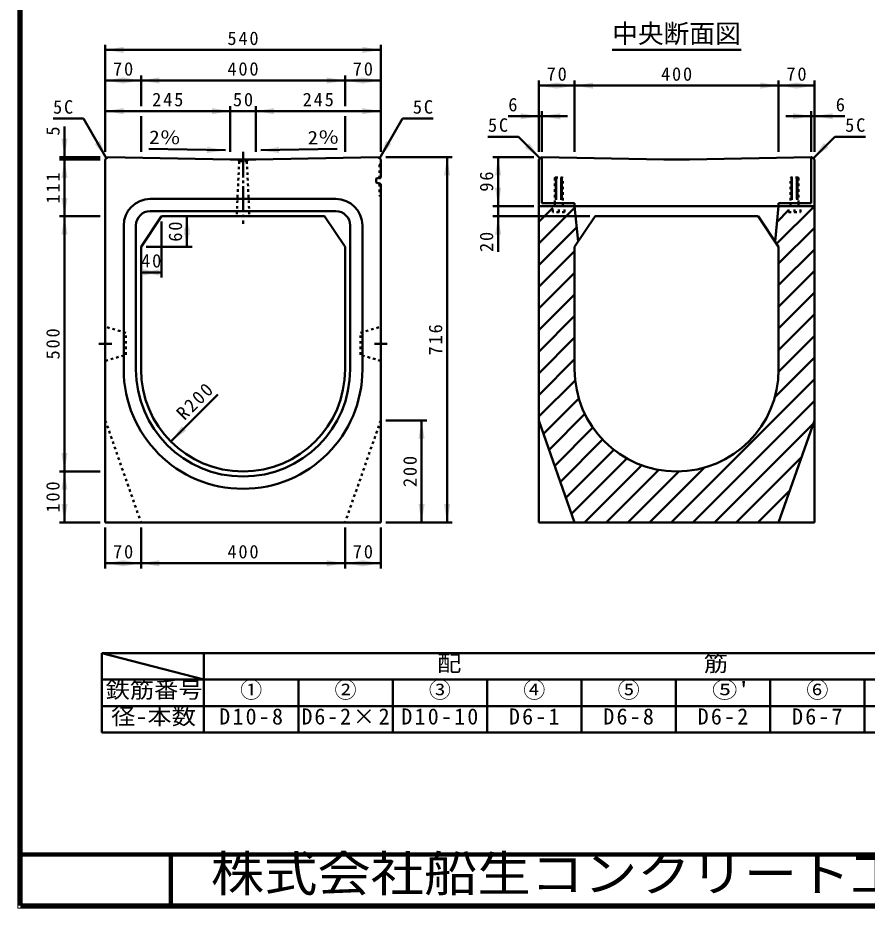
# Model space of a CAD drawing. Units: millimetres, scale not verified. Extents: x 100 to 4105, y 100 to 2870.
# Drawn here: x 100 to 1765, y 100 to 1845 of the extents above; entities that cross this region are included whole.
import ezdxf
from ezdxf.enums import TextEntityAlignment as Align

# ---------------------------------------------------------------- set-up
doc = ezdxf.new("R2010")
doc.units = ezdxf.units.MM
doc.header["$LTSCALE"] = 5
doc.header["$PDMODE"] = 32
doc.header["$PDSIZE"] = 2.5
doc.linetypes.add('USER1', pattern=[2.2, 1, -1.2])
doc.linetypes.add('USER2', pattern=[13.4, 10, -1.2, 1, -1.2])
doc.layers.add('V-nasSTD', color=7, linetype='Continuous', lineweight=50)
doc.styles.add('ＭＳ ゴシック', font='')
doc.styles.get('ＭＳ ゴシック').set_extended_font_data('MS Gothic')

msp = doc.modelspace()

# ---------------------------------------------------------------- hatches: boundary and pattern name
at = {"layer": 'V-nasSTD'}
for points in [[(307.552, 1787.857), (271.552, 1781.857), (307.552, 1775.857)], [(775.552, 1775.857), (811.552, 1781.857), (775.552, 1787.857)], [(307.552, 1727.857), (271.552, 1721.857), (307.552, 1715.857)], [(305.552, 1715.857), (341.552, 1721.857), (305.552, 1727.857)], [(377.552, 1727.857), (341.552, 1721.857), (377.552, 1715.857)], [(705.552, 1715.857), (741.552, 1721.857), (705.552, 1727.857)], [(777.552, 1727.857), (741.552, 1721.857), (777.552, 1715.857)], [(775.552, 1715.857), (811.552, 1721.857), (775.552, 1727.857)], [(1157.552, 1705.857), (1121.552, 1711.857), (1157.552, 1717.857)], [(1155.552, 1717.857), (1191.552, 1711.857), (1155.552, 1705.857)], [(1227.552, 1705.857), (1191.552, 1711.857), (1227.552, 1717.857)], [(1555.552, 1717.857), (1591.552, 1711.857), (1555.552, 1705.857)], [(1627.552, 1705.857), (1591.552, 1711.857), (1627.552, 1717.857)], [(1625.552, 1717.857), (1661.552, 1711.857), (1625.552, 1705.857)], [(307.552, 1655.857), (271.552, 1661.857), (307.552, 1667.857)], [(480.552, 1667.857), (516.552, 1661.857), (480.552, 1655.857)], [(602.552, 1667.857), (566.552, 1661.857), (602.552, 1655.857)], [(775.552, 1655.857), (811.552, 1661.857), (775.552, 1667.857)], [(1085.552, 1645.857), (1121.552, 1651.857), (1085.552, 1657.857)], [(1163.552, 1645.857), (1127.552, 1651.857), (1163.552, 1657.857)], [(1619.552, 1657.857), (1655.552, 1651.857), (1619.552, 1645.857)], [(1697.552, 1645.857), (1661.552, 1651.857), (1697.552, 1657.857)], [(185.552, 1607.857), (191.552, 1571.857), (197.552, 1607.857)], [(261.248, 1603.534), (274.052, 1569.357), (250.855, 1597.534)], [(471.07, 1591.821), (506.937, 1585.072), (470.82, 1579.823)], [(612.033, 1591.821), (576.166, 1585.072), (612.283, 1579.823)], [(821.855, 1603.534), (809.052, 1569.357), (832.248, 1597.534)], [(1102.838, 1599.055), (1124.052, 1569.357), (1094.353, 1590.57)], [(1680.265, 1599.055), (1659.052, 1569.357), (1688.75, 1590.57)], [(947.552, 1535.857), (941.552, 1571.857), (935.552, 1535.857)], [(1035.552, 1535.857), (1041.552, 1571.857), (1047.552, 1535.857)], [(197.552, 1530.857), (191.552, 1566.857), (185.552, 1530.857)], [(1047.552, 1511.857), (1041.552, 1475.857), (1035.552, 1511.857)], [(185.552, 1491.857), (191.552, 1455.857), (197.552, 1491.857)], [(197.552, 1419.857), (191.552, 1455.857), (185.552, 1419.857)], [(437.552, 1419.857), (431.552, 1455.857), (425.552, 1419.857)], [(1035.552, 1419.857), (1041.552, 1455.857), (1047.552, 1419.857)], [(425.552, 1431.857), (431.552, 1395.857), (437.552, 1431.857)], [(377.552, 1351.857), (341.552, 1345.857), (377.552, 1339.857)], [(345.552, 1339.857), (381.552, 1345.857), (345.552, 1351.857)], [(897.552, 1019.857), (891.552, 1055.857), (885.552, 1019.857)], [(421.343, 1044.134), (400.13, 1014.435), (429.829, 1035.649)], [(185.552, 991.857), (191.552, 955.857), (197.552, 991.857)], [(197.552, 919.857), (191.552, 955.857), (185.552, 919.857)], [(185.552, 891.857), (191.552, 855.857), (197.552, 891.857)], [(885.552, 891.857), (891.552, 855.857), (897.552, 891.857)], [(935.552, 891.857), (941.552, 855.857), (947.552, 891.857)], [(307.552, 781.857), (271.552, 775.857), (307.552, 769.857)], [(305.552, 769.857), (341.552, 775.857), (305.552, 781.857)], [(377.552, 781.857), (341.552, 775.857), (377.552, 769.857)], [(705.552, 769.857), (741.552, 775.857), (705.552, 781.857)], [(777.552, 781.857), (741.552, 775.857), (777.552, 769.857)], [(775.552, 769.857), (811.552, 775.857), (775.552, 781.857)]]:
    msp.add_hatch(color=256, dxfattribs=at).paths.add_polyline_path(points)

# ---------------------------------------------------------------- linework, layer by layer
at = {"layer": 'V-nasSTD', "lineweight": 100}
for p, q in [((105, 2865), (105, 105)), ((105, 205), (4100, 205)), ((400, 205), (400, 105)), ((105, 105), (4100, 105))]:
    msp.add_line(p, q, dxfattribs=at)
at = {"layer": 'V-nasSTD'}
for p, q in [((271.552, 1581.857), (271.552, 1791.857)), ((271.552, 1781.857), (811.552, 1781.857)), ((811.552, 1581.857), (811.552, 1791.857)), ((1265.148, 1781.857), (1517.955, 1781.857)), ((341.552, 1671.857), (341.552, 1731.857)), ((741.552, 1671.857), (741.552, 1731.857)), ((271.552, 1721.857), (341.552, 1721.857)), ((341.552, 1721.857), (741.552, 1721.857)), ((741.552, 1721.857), (811.552, 1721.857)), ((1121.552, 1581.857), (1121.552, 1721.857)), ((1191.552, 1711.857), (1121.552, 1711.857)), ((1191.552, 1581.857), (1191.552, 1721.857)), ((1591.552, 1711.857), (1191.552, 1711.857)), ((1591.552, 1581.857), (1591.552, 1721.857)), ((1661.552, 1711.857), (1591.552, 1711.857)), ((1661.552, 1581.857), (1661.552, 1721.857)), ((516.552, 1661.857), (271.552, 1661.857)), ((516.552, 1581.857), (516.552, 1671.857)), ((516.552, 1661.857), (566.552, 1661.857)), ((566.552, 1581.857), (566.552, 1671.857)), ((566.552, 1661.857), (811.552, 1661.857)), ((1127.552, 1581.857), (1127.552, 1661.857)), ((1655.552, 1581.857), (1655.552, 1661.857)), ((169.052, 1647.299), (229.052, 1647.299)), ((229.052, 1647.299), (274.052, 1569.357)), ((341.552, 1651.857), (341.552, 1581.857)), ((741.552, 1651.857), (741.552, 1581.857)), ((854.052, 1647.299), (809.052, 1569.357)), ((854.052, 1647.299), (914.052, 1647.299)), ((1061.552, 1651.857), (1121.552, 1651.857)), ((1121.552, 1651.857), (1127.552, 1651.857)), ((1177.552, 1651.857), (1127.552, 1651.857)), ((1605.552, 1651.857), (1655.552, 1651.857)), ((1655.552, 1651.857), (1661.552, 1651.857)), ((1721.552, 1651.857), (1661.552, 1651.857)), ((191.552, 1631.857), (191.552, 1571.857)), ((1081.625, 1611.783), (1021.625, 1611.783)), ((1081.625, 1611.783), (1124.052, 1569.357)), ((1701.478, 1611.783), (1659.052, 1569.357)), ((1701.478, 1611.783), (1761.478, 1611.783)), ((506.937, 1585.072), (356.97, 1588.197)), ((576.166, 1585.072), (726.133, 1588.197)), ((261.552, 1571.857), (181.552, 1571.857)), ((191.552, 1566.857), (191.552, 1571.857)), ((276.552, 1571.857), (271.552, 1566.857)), ((516.552, 1566.857), (276.552, 1571.857)), ((566.552, 1566.857), (806.552, 1571.857)), ((806.552, 1571.857), (811.552, 1566.857)), ((821.552, 1571.857), (951.552, 1571.857)), ((941.552, 855.857), (941.552, 1571.857)), ((1111.552, 1571.857), (1031.552, 1571.857)), ((1041.552, 1475.857), (1041.552, 1571.857)), ((1126.552, 1571.857), (1121.552, 1566.857)), ((1126.552, 1571.857), (1127.552, 1571.857)), ((1127.552, 1571.857), (1127.552, 1481.857)), ((1366.552, 1566.857), (1127.552, 1571.857)), ((1416.552, 1566.857), (1655.552, 1571.857)), ((1655.552, 1571.857), (1655.552, 1481.857)), ((1655.552, 1571.857), (1656.552, 1571.857)), ((1656.552, 1571.857), (1661.552, 1566.857)), ((261.552, 1566.857), (181.552, 1566.857)), ((191.552, 1455.857), (191.552, 1566.857)), ((271.552, 855.857), (271.552, 1566.857)), ((516.552, 1566.857), (566.552, 1566.857)), ((811.552, 1566.857), (811.552, 1531.872)), ((1121.552, 1566.857), (1121.552, 1475.857)), ((1366.552, 1566.857), (1416.552, 1566.857)), ((1661.552, 1475.857), (1661.552, 1566.857)), ((1661.552, 1566.357), (1661.552, 1475.857)), ((1121.552, 1475.857), (1121.552, 1551.857)), ((1121.552, 1475.857), (1121.552, 1551.857)), ((802.552, 1529.857), (811.552, 1531.872)), ((802.552, 1521.857), (802.552, 1529.857)), ((802.552, 1521.857), (811.552, 1518.499)), ((811.552, 855.857), (811.552, 1518.499)), ((359.552, 1489.857), (723.552, 1489.857)), ((359.552, 1465.857), (723.552, 1465.857)), ((1111.552, 1475.857), (1031.552, 1475.857)), ((1041.552, 1455.857), (1041.552, 1475.857)), ((1121.552, 855.857), (1121.552, 1475.857)), ((1191.552, 1475.857), (1121.552, 1475.857)), ((1121.552, 1475.857), (1191.552, 1475.857)), ((1191.859, 1472.891), (1121.552, 1402.584)), ((1149.052, 1472.51), (1121.552, 1445.01)), ((1127.552, 1481.857), (1191.552, 1481.857)), ((1191.552, 1481.857), (1191.552, 1475.857)), ((1591.552, 1475.857), (1191.552, 1475.857)), ((1198.722, 1406.613), (1191.552, 1475.857)), ((1591.552, 1475.857), (1584.381, 1406.613)), ((1587.537, 1401.879), (1661.515, 1475.857)), ((1611.052, 1467.82), (1588.371, 1445.139)), ((1655.552, 1481.857), (1591.552, 1481.857)), ((1591.552, 1481.857), (1591.552, 1475.857)), ((1591.552, 1475.857), (1661.552, 1475.857)), ((1591.552, 1475.857), (1661.552, 1475.857)), ((1661.552, 855.857), (1661.552, 1475.857)), ((261.552, 1455.857), (181.552, 1455.857)), ((191.552, 955.857), (191.552, 1455.857)), ((381.552, 1455.857), (341.552, 1395.857)), ((381.552, 1455.857), (701.552, 1455.857)), ((431.552, 1395.857), (431.552, 1455.857)), ((529.052, 1455.857), (554.052, 1455.857)), ((701.552, 1455.857), (741.552, 1395.857)), ((1221.552, 1455.857), (1031.552, 1455.857)), ((1041.552, 1385.857), (1041.552, 1455.857)), ((1231.552, 1455.857), (1191.552, 1395.857)), ((1231.552, 1455.857), (1551.552, 1455.857)), ((1551.552, 1455.857), (1591.552, 1395.857)), ((307.552, 1405.857), (307.552, 1437.857)), ((331.552, 1405.857), (331.552, 1437.857)), ((381.552, 1445.857), (381.552, 1335.857)), ((751.552, 1437.857), (751.552, 1405.857)), ((775.552, 1437.857), (775.552, 1405.857)), ((1195.84, 1434.446), (1121.552, 1360.158)), ((1591.552, 1363.467), (1661.552, 1433.467)), ((307.552, 1155.857), (307.552, 1405.857)), ((331.552, 1155.857), (331.552, 1405.857)), ((341.552, 1395.857), (341.552, 1155.857)), ((351.552, 1395.857), (441.552, 1395.857)), ((741.552, 1395.857), (741.552, 1155.857)), ((751.552, 1405.857), (751.552, 1155.857)), ((775.552, 1405.857), (775.552, 1155.857)), ((1191.552, 1395.857), (1191.552, 1155.857)), ((1591.552, 1395.857), (1591.552, 1155.857)), ((1191.552, 1387.731), (1121.552, 1317.731)), ((1591.552, 1321.041), (1661.552, 1391.041)), ((341.552, 1345.857), (381.552, 1345.857)), ((1191.552, 1345.305), (1121.552, 1275.305)), ((1591.552, 1278.614), (1661.552, 1348.614)), ((1191.552, 1302.878), (1121.552, 1232.878)), ((1591.552, 1236.188), (1661.552, 1306.188)), ((1191.552, 1260.452), (1121.552, 1190.452)), ((1591.552, 1193.762), (1661.552, 1263.762)), ((1591.499, 1151.283), (1661.552, 1221.335)), ((1191.552, 1218.026), (1121.552, 1148.026)), ((1191.552, 1175.599), (1121.552, 1105.599)), ((1583.976, 1101.333), (1661.552, 1178.909)), ((1192.713, 1134.334), (1121.552, 1063.173)), ((1380.926, 855.857), (1661.552, 1136.482)), ((400.13, 1014.435), (492.054, 1106.359)), ((1199.804, 1098.999), (1130.654, 1029.849)), ((1423.353, 855.857), (1661.552, 1094.056)), ((1211.669, 1068.437), (1141.654, 998.422)), ((821.552, 1055.857), (901.552, 1055.857)), ((891.552, 855.857), (891.552, 1055.857)), ((1121.552, 1055.857), (1191.552, 855.857)), ((1465.779, 855.857), (1659.275, 1049.353)), ((1661.552, 1055.857), (1591.552, 855.857)), ((1152.653, 966.995), (1227.342, 1041.684)), ((1163.653, 935.568), (1246.376, 1018.292)), ((1174.652, 904.141), (1268.614, 998.103)), ((1185.652, 872.714), (1294.127, 981.19)), ((1508.205, 855.857), (1636.43, 984.082)), ((1211.221, 855.857), (1323.246, 967.882)), ((1338.5, 855.857), (1446.075, 963.432)), ((261.552, 955.857), (181.552, 955.857)), ((191.552, 855.857), (191.552, 955.857)), ((1253.647, 855.857), (1356.706, 958.916)), ((1296.073, 855.857), (1396.126, 955.909)), ((1550.632, 855.857), (1613.585, 918.81)), ((261.552, 855.857), (181.552, 855.857)), ((271.552, 855.857), (811.552, 855.857)), ((821.552, 855.857), (951.552, 855.857)), ((1121.552, 855.857), (1661.552, 855.857)), ((271.552, 845.857), (271.552, 765.857)), ((341.552, 845.857), (341.552, 765.857)), ((741.552, 845.857), (741.552, 765.857)), ((811.552, 845.857), (811.552, 765.857)), ((271.552, 775.857), (341.552, 775.857)), ((341.552, 775.857), (741.552, 775.857)), ((741.552, 775.857), (811.552, 775.857)), ((265, 600), (265, 548)), ((465, 600), (265, 600)), ((265, 600), (465, 548)), ((465, 548), (465, 600)), ((650, 600), (465, 600)), ((835, 600), (650, 600)), ((1020, 600), (835, 600)), ((1205, 600), (1020, 600)), ((1390, 600), (1205, 600)), ((1575, 600), (1390, 600)), ((1760, 600), (1575, 600)), ((1945, 600), (1760, 600)), ((265, 548), (430, 548)), ((265, 548), (265, 496)), ((465, 548), (265, 548)), ((465, 548), (650, 548)), ((465, 496), (465, 548)), ((465, 548), (465, 496)), ((650, 548), (835, 548)), ((650, 496), (650, 548)), ((650, 548), (650, 496)), ((835, 548), (1020, 548)), ((835, 496), (835, 548)), ((835, 548), (835, 496)), ((1020, 548), (1205, 548)), ((1020, 496), (1020, 548)), ((1020, 548), (1020, 496)), ((1390, 548), (1205, 548)), ((1205, 496), (1205, 548)), ((1390, 496), (1390, 548)), ((1390, 548), (1575, 548)), ((1390, 496), (1390, 548)), ((1390, 548), (1390, 496)), ((1575, 496), (1575, 548)), ((1575, 496), (1575, 548)), ((1575, 548), (1760, 548)), ((1575, 496), (1575, 548)), ((1575, 548), (1575, 496)), ((1760, 496), (1760, 548)), ((1760, 548), (1945, 548)), ((1760, 496), (1760, 548)), ((1760, 548), (1760, 496)), ((265, 496), (265, 444)), ((465, 496), (265, 496)), ((465, 496), (650, 496)), ((465, 444), (465, 496)), ((465, 496), (465, 444)), ((650, 496), (835, 496)), ((650, 444), (650, 496)), ((650, 496), (650, 444)), ((835, 496), (1020, 496)), ((835, 444), (835, 496)), ((835, 496), (835, 444)), ((1020, 496), (1205, 496)), ((1020, 444), (1020, 496)), ((1020, 496), (1020, 444)), ((1205, 496), (1390, 496)), ((1205, 444), (1205, 496)), ((1390, 444), (1390, 496)), ((1390, 496), (1575, 496)), ((1390, 444), (1390, 496)), ((1390, 496), (1390, 444)), ((1575, 444), (1575, 496)), ((1575, 444), (1575, 496)), ((1575, 496), (1760, 496)), ((1575, 444), (1575, 496)), ((1575, 496), (1575, 444)), ((1760, 444), (1760, 496)), ((1760, 496), (1945, 496)), ((1760, 444), (1760, 496)), ((1760, 496), (1760, 444)), ((265, 444), (465, 444)), ((465, 444), (650, 444)), ((650, 444), (835, 444)), ((835, 444), (1020, 444)), ((1020, 444), (1205, 444)), ((1205, 444), (1390, 444)), ((1390, 444), (1575, 444)), ((1575, 444), (1760, 444)), ((1760, 444), (1945, 444))]:
    msp.add_line(p, q, dxfattribs=at)
at = {"layer": 'V-nasSTD', "linetype": 'USER2'}
for p, q in [((541.552, 1581.857), (541.552, 1440.857)), ((284.052, 1205.857), (259.052, 1205.857)), ((799.052, 1205.857), (824.052, 1205.857))]:
    msp.add_line(p, q, dxfattribs=at)
at = {"layer": 'V-nasSTD', "linetype": 'USER1'}
for p, q in [((534.052, 1563.857), (529.052, 1455.857)), ((534.052, 1563.857), (531.052, 1566.857)), ((531.052, 1566.857), (552.052, 1566.857)), ((534.052, 1563.857), (549.052, 1563.857)), ((549.052, 1563.857), (552.052, 1566.857)), ((549.052, 1563.857), (554.052, 1455.857)), ((809.252, 1556.857), (811.552, 1559.157)), ((809.252, 1556.857), (809.252, 1531.357)), ((809.252, 1519.357), (809.252, 1496.857)), ((1153.552, 1531.857), (1152.552, 1530.857)), ((1152.552, 1481.857), (1152.552, 1530.857)), ((1152.552, 1530.136), (1168.552, 1529.577)), ((1152.552, 1528.136), (1168.552, 1527.577)), ((1152.552, 1526.136), (1168.552, 1525.577)), ((1152.552, 1524.136), (1168.552, 1523.577)), ((1152.552, 1522.136), (1168.552, 1521.577)), ((1152.552, 1520.136), (1168.552, 1519.577)), ((1152.552, 1518.136), (1168.552, 1517.577)), ((1153.552, 1531.857), (1167.552, 1531.857)), ((1167.552, 1531.857), (1168.552, 1530.857)), ((1168.552, 1475.857), (1168.552, 1530.857)), ((1615.552, 1531.857), (1614.552, 1530.857)), ((1614.552, 1475.857), (1614.552, 1530.857)), ((1614.552, 1530.136), (1630.552, 1529.577)), ((1614.552, 1528.136), (1630.552, 1527.577)), ((1614.552, 1526.136), (1630.552, 1525.577)), ((1614.552, 1524.136), (1630.552, 1523.577)), ((1614.552, 1522.136), (1630.552, 1521.577)), ((1614.552, 1520.136), (1630.552, 1519.577)), ((1614.552, 1518.136), (1630.552, 1517.577)), ((1629.552, 1531.857), (1615.552, 1531.857)), ((1629.552, 1531.857), (1630.552, 1530.857)), ((1630.552, 1481.857), (1630.552, 1530.857)), ((1152.552, 1516.136), (1168.552, 1515.577)), ((1152.552, 1514.136), (1168.552, 1513.577)), ((1152.552, 1512.136), (1168.552, 1511.577)), ((1152.552, 1510.136), (1168.552, 1509.577)), ((1152.552, 1508.136), (1168.552, 1507.577)), ((1152.552, 1506.136), (1168.552, 1505.577)), ((1152.552, 1504.136), (1168.552, 1503.577)), ((1152.552, 1502.136), (1168.552, 1501.577)), ((1614.552, 1516.136), (1630.552, 1515.577)), ((1614.552, 1514.136), (1630.552, 1513.577)), ((1614.552, 1512.136), (1630.552, 1511.577)), ((1614.552, 1510.136), (1630.552, 1509.577)), ((1614.552, 1508.136), (1630.552, 1507.577)), ((1614.552, 1506.136), (1630.552, 1505.577)), ((1614.552, 1504.136), (1630.552, 1503.577)), ((1614.552, 1502.136), (1630.552, 1501.577)), ((809.252, 1496.857), (811.552, 1494.557)), ((1152.552, 1500.136), (1168.552, 1499.577)), ((1152.552, 1498.136), (1168.552, 1497.577)), ((1152.552, 1496.136), (1168.552, 1495.577)), ((1152.552, 1494.136), (1168.552, 1493.577)), ((1152.552, 1492.136), (1168.552, 1491.577)), ((1152.552, 1490.136), (1160.552, 1489.857)), ((1168.552, 1489.857), (1152.552, 1489.857)), ((1614.552, 1500.136), (1630.552, 1499.577)), ((1614.552, 1498.136), (1630.552, 1497.577)), ((1614.552, 1496.136), (1630.552, 1495.577)), ((1614.552, 1494.136), (1630.552, 1493.577)), ((1614.552, 1492.136), (1630.552, 1491.577)), ((1614.552, 1490.136), (1622.552, 1489.857)), ((1614.552, 1489.857), (1630.552, 1489.857)), ((1149.052, 1463.857), (1149.052, 1475.857)), ((1149.052, 1475.857), (1172.052, 1475.857)), ((1152.552, 1481.857), (1152.552, 1475.857)), ((1160.552, 1463.857), (1160.552, 1475.857)), ((1168.552, 1481.857), (1168.552, 1475.857)), ((1172.052, 1463.857), (1172.052, 1475.857)), ((1611.052, 1463.857), (1611.052, 1475.857)), ((1634.052, 1475.857), (1611.052, 1475.857)), ((1614.552, 1481.857), (1614.552, 1475.857)), ((1622.552, 1463.857), (1622.552, 1475.857)), ((1630.552, 1481.857), (1630.552, 1475.857)), ((1634.052, 1463.857), (1634.052, 1475.857)), ((1172.052, 1463.857), (1149.052, 1463.857)), ((1611.052, 1463.857), (1634.052, 1463.857)), ((311.552, 1227.357), (271.552, 1239.357)), ((271.552, 1239.357), (271.552, 1172.357)), ((771.552, 1227.357), (811.552, 1239.357)), ((811.552, 1239.357), (811.552, 1172.357)), ((311.552, 1184.357), (311.552, 1227.357)), ((771.552, 1184.357), (771.552, 1227.357)), ((271.552, 1172.357), (311.552, 1184.357)), ((811.552, 1172.357), (771.552, 1184.357)), ((271.552, 1055.857), (341.552, 855.857)), ((811.552, 1055.857), (741.552, 855.857))]:
    msp.add_line(p, q, dxfattribs=at)
at = {"layer": 'V-nasSTD', "lineweight": 13}
msp.add_lwpolyline([(100, 100), (100, 2870), (4105, 2870), (4105, 100)], close=True, dxfattribs=at)
at = {"layer": 'V-nasSTD'}
for centre, radius, start, end in [((359.552, 1437.857), 52, 90, 180), ((723.552, 1437.857), 52, 0, 90), ((359.552, 1437.857), 28, 90, 180), ((723.552, 1437.857), 28, 0, 90), ((541.552, 1155.857), 234, 180, 270), ((541.552, 1155.857), 210, 180, 270), ((541.552, 1155.857), 200, 180, 270), ((541.552, 1155.857), 200, 270, 0), ((541.552, 1155.857), 210, 270, 0), ((541.552, 1155.857), 234, 270, 0), ((1391.552, 1155.857), 200, 180, 270), ((1391.552, 1155.857), 200, 270, 0)]:
    msp.add_arc(centre, radius, start, end, dxfattribs=at)
for p in [(809.252, 1531.357), (809.252, 1519.357)]:
    msp.add_point(p, dxfattribs=at)

# ---------------------------------------------------------------- texts
at = {"layer": 'V-nasSTD', "style": 'ＭＳ ゴシック'}
for s, height, p in [('中央断面図', 36.95, (1265.148, 1832.257)), ('6', 26.39, (1061.552, 1687.857)), ('6', 26.39, (1703.552, 1687.857)), ('①', 31.67, (535.9, 543.6)), ('②', 31.67, (720.9, 543.6)), ('③', 31.67, (905.9, 543.6)), ('④', 31.67, (1090.9, 543.6)), ('⑤', 31.67, (1275.9, 543.6)), ('⑥', 31.67, (1645.9, 543.6))]:
    msp.add_text(s, height=height, dxfattribs=at).set_placement(p, align=Align.TOP_LEFT)
msp.add_text('5', height=26.39, rotation=90, dxfattribs=at).set_placement((155.552, 1613.857), align=Align.TOP_LEFT)
at = {"layer": 'V-nasSTD', "style": 'ＭＳ ゴシック', "width": 1.15}
for rotation, p in [(358.807, (357.72, 1624.189)), (1.193, (667.796, 1622.989))]:
    msp.add_text('2％', height=26.39, rotation=rotation, dxfattribs=at).set_placement(p, align=Align.TOP_LEFT)
at = {"layer": 'V-nasSTD', "style": 'ＭＳ ゴシック'}
for s, height, width, p in [('配\u3000\u3000\u3000\u3000\u3000\u3000\u3000\u3000\u3000\u3000筋', 31.67, 1.1, (922.04, 595.6)), ('鉄筋番号', 31.67, 1.1, (272.12, 543.6)), ("⑤'", 31.67, 1.15, (1460.9, 543.6)), ('径-本数', 31.67, 1.1, (282.92, 491.6)), ('株式会社船生コンクリート工業', 69.65, 1.1, (478.279, 202.55))]:
    msp.add_text(s, height=height, dxfattribs=dict(at, width=width)).set_placement(p, align=Align.TOP_LEFT)
at = {"layer": 'V-nasSTD', "attachment_point": 1, "style": 'ＭＳ ゴシック'}
for s, insert, char_height in [('\\T1.2;540', (510.952, 1817.857), 26.39), ('\\T1.2;70', (286.752, 1757.857), 26.39), ('\\T1.2;400', (510.952, 1757.857), 26.39), ('\\T1.2;70', (756.752, 1757.857), 26.39), ('\\T1.2;70', (1136.752, 1747.857), 26.39), ('\\T1.2;400', (1360.952, 1747.857), 26.39), ('\\T1.2;70', (1606.752, 1747.857), 26.39), ('\\T1.2;245', (363.452, 1697.857), 26.39), ('\\T1.2;50', (521.752, 1697.857), 26.39), ('\\T1.2;245', (658.452, 1697.857), 26.39), ('\\T1.2;5C', (169.052, 1683.299), 26.39), ('\\T1.2;5C', (874.452, 1683.299), 26.39), ('\\T1.2;5C', (1021.625, 1647.783), 26.39), ('\\T1.2;5C', (1721.878, 1647.783), 26.39), ('\\T1.2;40', (341.752, 1381.857), 26.39), ('\\T1.2;70', (286.752, 811.857), 26.39), ('\\T1.2;400', (510.952, 811.857), 26.39), ('\\T1.2;70', (756.752, 811.857), 26.39), ('\\T1.2;D10-8', (494.86, 491.6), 31.67), ('\\T1.17;D6-2×2', (656.1, 491.6), 31.67), ('\\T1.2;D10-10', (851.9, 491.6), 31.67), ('\\T1.2;D6-1', (1062.82, 491.6), 31.67), ('\\T1.2;D6-8', (1247.82, 491.6), 31.67), ('\\T1.2;D6-2', (1432.82, 491.6), 31.67), ('\\T1.2;D6-7', (1617.82, 491.6), 31.67)]:
    msp.add_mtext(s, dxfattribs=dict(at, insert=insert, char_height=char_height))
at = {"layer": 'V-nasSTD', "char_height": 26.39, "attachment_point": 1, "style": 'ＭＳ ゴシック'}
for s, insert, rotation in [('\\T1.2;111', (155.552, 1480.757), 90), ('\\T1.2;96', (1005.552, 1504.057), 90), ('\\T1.2;60', (395.552, 1406.057), 90), ('\\T1.2;20', (1005.552, 1385.857), 90), ('\\T1.2;716', (905.552, 1183.257), 90), ('\\T1.2;500', (155.552, 1175.257), 90), ('\\T1.2;R200', (408.05, 1073.267), 45), ('\\T1.2;200', (855.552, 925.257), 90), ('\\T1.2;100', (155.552, 875.257), 90)]:
    msp.add_mtext(s, dxfattribs=dict(at, insert=insert, rotation=rotation))

doc.saveas('drawing.dxf')
